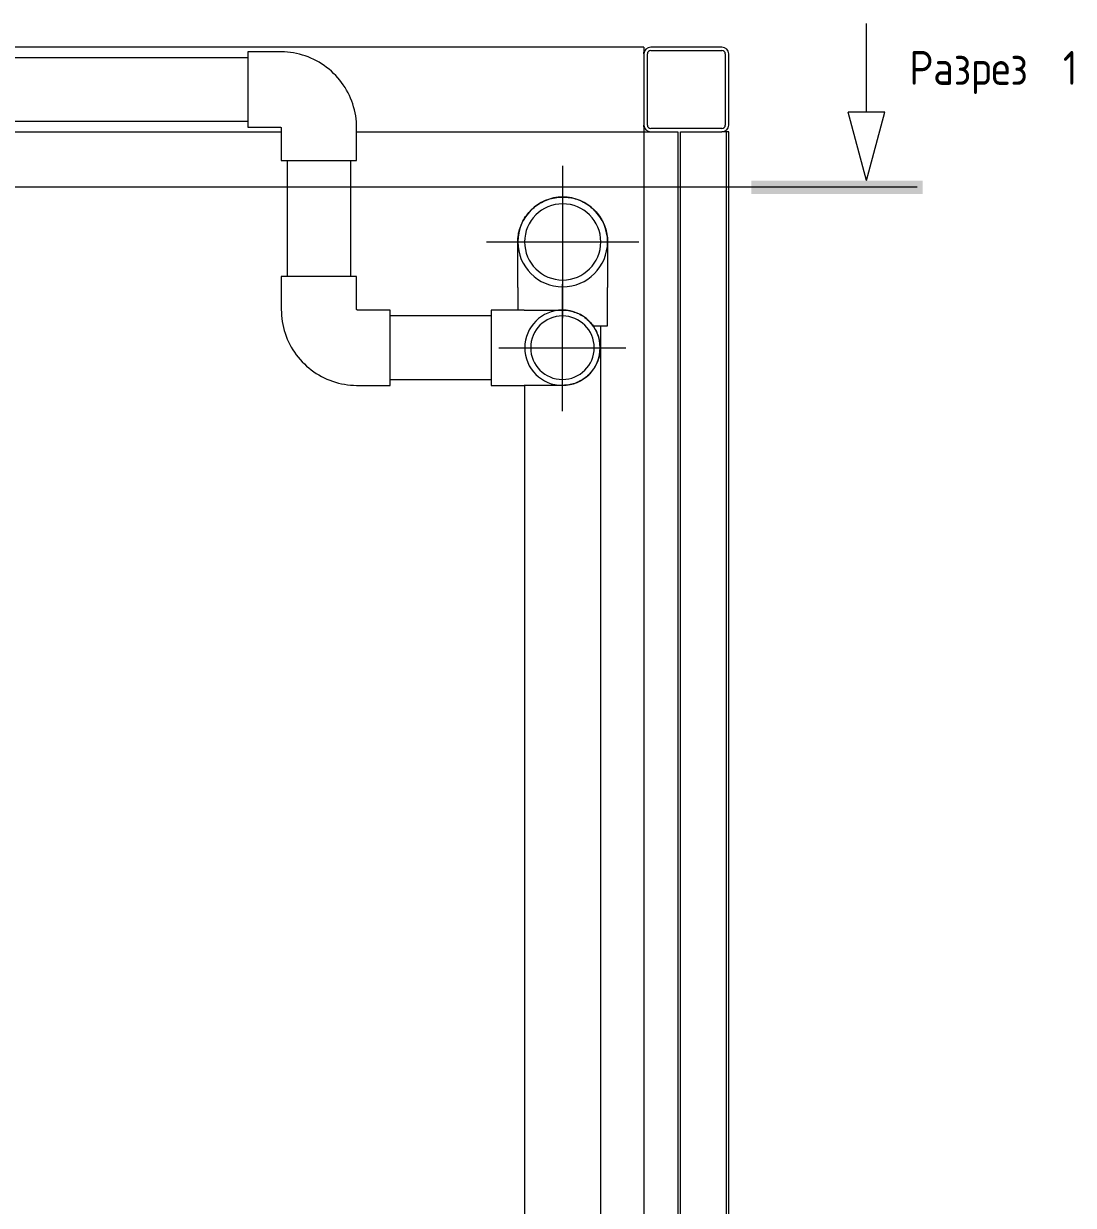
# Model space of a CAD drawing. Header units: millimetres. Extents: x -4001 to 3774, y -595 to 3523.
# Drawn here: x 2534 to 3774, y 1582 to 2978 of the extents above; entities that cross this region are included whole.
import ezdxf

# ---------------------------------------------------------------- set-up
doc = ezdxf.new("R2010")
doc.units = ezdxf.units.MM
for name, color, linetype, lineweight in [('A-_ANOTSYBL_E', 7, 'Continuous', 9), ('A_--------_E-', 8, 'Continuous', 9), ('M-_WATR----_E', 5, 'Continuous', 9), ('S-_STRL----_A', 7, 'Continuous', 9)]:
    doc.layers.add(name, color=color, linetype=linetype, lineweight=lineweight)
doc.styles.add('GOST Common_1', font='GOST_Common.ttf', dxfattribs={"width": 0.9, "height": 40})

# ---------------------------------------------------------------- blocks, each defined once
blk = doc.blocks.new('PNS-0100 MAIN FRAME - ASY PNS-0100 MAIN FRAME_iam-651195-Разрез 3')
at = {"layer": 'A_--------_E-'}
for p, q in [((3266.8, 2950), (1441.1, 2950)), ((3266.8, 2950), (3266.8, 2944)), ((3266.8, 2942), (3266.8, 2944)), ((1470.3, 2850), (2838.5, 2850)), ((2927.5, 2850), (3266.8, 2850)), ((3266.8, 2856), (3266.8, 2858)), ((3266.8, 2856), (3266.8, 2850)), ((3266.8, 2850), (3266.8, 100)), ((3266.8, 2850), (3274.8, 2850)), ((3360.8, 2850), (3358.8, 2850)), ((3363.8, 2850), (3360.8, 2850))]:
    blk.add_line(p, q, dxfattribs=at)
at = {"layer": 'S-_STRL----_A'}
for p, q in [((3358.8, 2950), (3274.8, 2950)), ((3274.8, 2946), (3358.8, 2946)), ((3266.8, 2942), (3266.8, 2858)), ((3270.8, 2858), (3270.8, 2942)), ((3362.8, 2942), (3362.8, 2858)), ((3366.8, 2858), (3366.8, 2942)), ((3358.8, 2854), (3274.8, 2854)), ((3274.8, 2850), (3306.8, 2850)), ((3306.8, 2850), (3306.8, 100)), ((3309.8, 100), (3309.8, 2850)), ((3309.8, 2850), (3358.8, 2850)), ((3363.8, 2850), (3363.8, 100)), ((3366.8, 2850), (3363.8, 2850)), ((3366.8, 100), (3366.8, 2850))]:
    blk.add_line(p, q, dxfattribs=at)
for centre, radius, start, end in [((3274.8, 2942), 8, 90, 180), ((3274.8, 2942), 4, 90, 180), ((3358.8, 2942), 8, 360, 90), ((3358.8, 2942), 4, 0, 90), ((3274.8, 2858), 8, 180, 270), ((3274.8, 2858), 4, 180, 270), ((3358.8, 2858), 8, 270, 0), ((3358.8, 2858), 4, 270, 0)]:
    blk.add_arc(centre, radius, start, end, dxfattribs=at)
blk = doc.blocks.new('PNS-0100 MAIN FRAME - Standard-550811-Разрез 3')
blk.add_blockref('PNS-0100 MAIN FRAME - ASY PNS-0100 MAIN FRAME_iam-651195-Разрез 3', (0, 0))
blk = doc.blocks.new('COMER_EL50_U-PVC отвод 90 - DN16-DN315 _Grey_-562209-Разрез 3')
at = {"layer": 'M-_WATR----_E', "color": 180, "lineweight": 20}
for p, q in [((2837.7, 2944.5), (2799, 2944.5)), ((2799, 2944.5), (2799, 2855.5)), ((2799, 2855.5), (2837.7, 2855.5)), ((2838.5, 2854.7), (2838.5, 2816)), ((2927.5, 2816), (2927.5, 2854.7)), ((2838.5, 2816), (2927.5, 2816))]:
    blk.add_line(p, q, dxfattribs=at)
at = {"layer": 'M-_WATR----_E', "color": 180, "lineweight": 20, "flags": 128}
for points in [[(2927.5, 2854.7), (2927.5, 2858.3), (2927.2, 2861.9), (2926.9, 2865.5), (2926.4, 2869), (2925.7, 2872.5), (2925, 2876), (2924, 2879.5), (2923, 2882.9), (2921.8, 2886.3), (2920.4, 2889.7), (2919, 2892.9), (2917.4, 2896.2), (2915.7, 2899.3), (2913.8, 2902.4), (2911.8, 2905.4), (2909.8, 2908.3), (2907.6, 2911.2), (2905.2, 2913.9), (2902.8, 2916.6), (2900.3, 2919.1), (2897.7, 2921.6), (2894.9, 2923.9), (2892.1, 2926.1), (2889.2, 2928.3), (2886.2, 2930.3), (2883.2, 2932.1), (2880.1, 2933.9), (2876.8, 2935.5), (2873.6, 2937), (2870.3, 2938.4), (2866.9, 2939.6), (2863.5, 2940.7), (2860, 2941.7), (2856.5, 2942.5), (2853, 2943.2), (2849.4, 2943.7), (2845.9, 2944.1), (2842.3, 2944.4), (2838.7, 2944.5), (2837.7, 2944.5)], [(2837.7, 2855.5), (2837.8, 2855.5), (2837.8, 2855.5), (2837.8, 2855.5), (2837.9, 2855.5), (2837.9, 2855.5), (2837.9, 2855.5), (2837.9, 2855.5), (2838, 2855.5), (2838, 2855.4), (2838, 2855.4), (2838.1, 2855.4), (2838.1, 2855.4), (2838.1, 2855.4), (2838.1, 2855.4), (2838.2, 2855.4), (2838.2, 2855.3), (2838.2, 2855.3), (2838.3, 2855.3), (2838.3, 2855.3), (2838.3, 2855.3), (2838.3, 2855.2), (2838.3, 2855.2), (2838.4, 2855.2), (2838.4, 2855.2), (2838.4, 2855.1), (2838.4, 2855.1), (2838.4, 2855.1), (2838.4, 2855), (2838.5, 2855), (2838.5, 2855), (2838.5, 2855), (2838.5, 2854.9), (2838.5, 2854.9), (2838.5, 2854.9), (2838.5, 2854.8), (2838.5, 2854.8), (2838.5, 2854.8), (2838.5, 2854.7), (2838.5, 2854.7), (2838.5, 2854.7)]]:
    blk.add_lwpolyline(points, dxfattribs=at)
blk = doc.blocks.new('COMER_EL50_U-PVC отвод 90 - DN16-DN315 _Grey_-V52-Разрез 3')
at = {"layer": 'M-_WATR----_E', "color": 140, "lineweight": 20}
for p, q in [((3117.8, 2666.2), (3117.8, 2639.5)), ((3223.8, 2621), (3223.8, 2666.2)), ((3206.4, 2621), (3223.8, 2621))]:
    blk.add_line(p, q, dxfattribs=at)
at = {"layer": 'M-_WATR----_E', "color": 140, "lineweight": 20, "flags": 128}
for points in [[(3117.8, 2720), (3117.8, 2722.1), (3118, 2724.2), (3118.2, 2726.3), (3118.5, 2728.4), (3118.8, 2730.5), (3119.3, 2732.6), (3119.8, 2734.6), (3120.5, 2736.7), (3121.2, 2738.7), (3122, 2740.6), (3122.8, 2742.6), (3123.8, 2744.5), (3124.8, 2746.3), (3125.9, 2748.2), (3127, 2749.9), (3128.3, 2751.7), (3129.6, 2753.3), (3130.9, 2754.9), (3132.4, 2756.5), (3133.9, 2758), (3135.4, 2759.5), (3137, 2760.8), (3138.7, 2762.2), (3140.4, 2763.4), (3142.1, 2764.6), (3144, 2765.7), (3145.8, 2766.7), (3147.7, 2767.7), (3149.6, 2768.6), (3151.6, 2769.4), (3153.6, 2770.1), (3155.6, 2770.8), (3157.6, 2771.3), (3159.7, 2771.8), (3161.8, 2772.2), (3163.9, 2772.5), (3166, 2772.8), (3168.1, 2772.9), (3170.2, 2773), (3170.8, 2773)], [(3170.8, 2773), (3172.9, 2773), (3175, 2772.8), (3177.1, 2772.6), (3179.2, 2772.3), (3181.3, 2771.9), (3183.4, 2771.5), (3185.4, 2770.9), (3187.5, 2770.3), (3189.5, 2769.6), (3191.4, 2768.8), (3193.4, 2768), (3195.3, 2767), (3197.1, 2766), (3198.9, 2764.9), (3200.7, 2763.7), (3202.4, 2762.5), (3204.1, 2761.2), (3205.7, 2759.8), (3207.3, 2758.4), (3208.8, 2756.9), (3210.2, 2755.4), (3211.6, 2753.8), (3213, 2752.1), (3214.2, 2750.4), (3215.4, 2748.6), (3216.5, 2746.8), (3217.5, 2745), (3218.5, 2743.1), (3219.4, 2741.2), (3220.2, 2739.2), (3220.9, 2737.2), (3221.6, 2735.2), (3222.1, 2733.2), (3222.6, 2731.1), (3223, 2729), (3223.3, 2726.9), (3223.6, 2724.8), (3223.7, 2722.7), (3223.8, 2720.6), (3223.8, 2720)], [(3117.8, 2666.2), (3117.8, 2668.4), (3117.8, 2670.5), (3117.8, 2672.6), (3117.8, 2674.8), (3117.8, 2676.9), (3117.8, 2679), (3117.8, 2681.1), (3117.8, 2683.1), (3117.8, 2685.2), (3117.8, 2687.2), (3117.8, 2689.1), (3117.8, 2691), (3117.8, 2692.9), (3117.8, 2694.8), (3117.8, 2696.6), (3117.8, 2698.3), (3117.8, 2700), (3117.8, 2701.7), (3117.8, 2703.3), (3117.8, 2704.8), (3117.8, 2706.3), (3117.8, 2707.7), (3117.8, 2709), (3117.8, 2710.3), (3117.8, 2711.5), (3117.8, 2712.6), (3117.8, 2713.6), (3117.8, 2714.6), (3117.8, 2715.5), (3117.8, 2716.3), (3117.8, 2717.1), (3117.8, 2717.7), (3117.8, 2718.3), (3117.8, 2718.8), (3117.8, 2719.2), (3117.8, 2719.5), (3117.8, 2719.8), (3117.8, 2719.9), (3117.8, 2720), (3117.8, 2720)], [(3223.8, 2720), (3223.8, 2720), (3223.8, 2719.8), (3223.8, 2719.6), (3223.8, 2719.3), (3223.8, 2718.9), (3223.8, 2718.5), (3223.8, 2717.9), (3223.8, 2717.3), (3223.8, 2716.6), (3223.8, 2715.8), (3223.8, 2714.9), (3223.8, 2713.9), (3223.8, 2712.9), (3223.8, 2711.8), (3223.8, 2710.6), (3223.8, 2709.4), (3223.8, 2708), (3223.8, 2706.6), (3223.8, 2705.2), (3223.8, 2703.7), (3223.8, 2702.1), (3223.8, 2700.5), (3223.8, 2698.8), (3223.8, 2697.1), (3223.8, 2695.3), (3223.8, 2693.4), (3223.8, 2691.6), (3223.8, 2689.6), (3223.8, 2687.7), (3223.8, 2685.7), (3223.8, 2683.7), (3223.8, 2681.6), (3223.8, 2679.6), (3223.8, 2677.5), (3223.8, 2675.3), (3223.8, 2673.2), (3223.8, 2671.1), (3223.8, 2668.9), (3223.8, 2666.8), (3223.8, 2666.2)]]:
    blk.add_lwpolyline(points, dxfattribs=at)
at = {"layer": 'M-_WATR----_E', "color": 140, "lineweight": 20}
for start, end in [(90, 270), (270, 90)]:
    blk.add_arc((3170.8, 2720), 53, start, end, dxfattribs=at)
blk = doc.blocks.new('COMER_EL50_U-PVC отвод 90 - DN16-DN315 _Grey_-V104-Разрез 3')
at = {"layer": 'M-_WATR----_E', "color": 180, "lineweight": 20}
for p, q in [((2838.5, 2679), (2838.5, 2640.3)), ((2927.5, 2679), (2838.5, 2679)), ((2927.5, 2640.3), (2927.5, 2679)), ((2967, 2639.5), (2928.3, 2639.5)), ((2967, 2550.5), (2967, 2639.5)), ((2928.3, 2550.5), (2967, 2550.5))]:
    blk.add_line(p, q, dxfattribs=at)
at = {"layer": 'M-_WATR----_E', "color": 180, "lineweight": 20, "flags": 128}
for points in [[(2838.5, 2640.3), (2838.6, 2636.7), (2838.8, 2633.1), (2839.2, 2629.5), (2839.7, 2626), (2840.3, 2622.5), (2841.1, 2619), (2842, 2615.5), (2843.1, 2612.1), (2844.3, 2608.7), (2845.6, 2605.3), (2847.1, 2602.1), (2848.7, 2598.8), (2850.4, 2595.7), (2852.2, 2592.6), (2854.2, 2589.6), (2856.3, 2586.7), (2858.5, 2583.8), (2860.8, 2581.1), (2863.2, 2578.4), (2865.8, 2575.9), (2868.4, 2573.4), (2871.1, 2571.1), (2873.9, 2568.9), (2876.8, 2566.7), (2879.8, 2564.7), (2882.9, 2562.9), (2886, 2561.1), (2889.2, 2559.5), (2892.5, 2558), (2895.8, 2556.6), (2899.2, 2555.4), (2902.6, 2554.3), (2906, 2553.3), (2909.5, 2552.5), (2913.1, 2551.8), (2916.6, 2551.3), (2920.2, 2550.9), (2923.8, 2550.6), (2927.4, 2550.5), (2928.3, 2550.5)], [(2928.3, 2639.5), (2928.3, 2639.5), (2928.3, 2639.5), (2928.2, 2639.5), (2928.2, 2639.5), (2928.2, 2639.5), (2928.1, 2639.5), (2928.1, 2639.5), (2928.1, 2639.5), (2928, 2639.6), (2928, 2639.6), (2928, 2639.6), (2928, 2639.6), (2927.9, 2639.6), (2927.9, 2639.6), (2927.9, 2639.6), (2927.8, 2639.7), (2927.8, 2639.7), (2927.8, 2639.7), (2927.8, 2639.7), (2927.8, 2639.7), (2927.7, 2639.8), (2927.7, 2639.8), (2927.7, 2639.8), (2927.7, 2639.8), (2927.7, 2639.9), (2927.6, 2639.9), (2927.6, 2639.9), (2927.6, 2640), (2927.6, 2640), (2927.6, 2640), (2927.6, 2640), (2927.6, 2640.1), (2927.5, 2640.1), (2927.5, 2640.1), (2927.5, 2640.2), (2927.5, 2640.2), (2927.5, 2640.2), (2927.5, 2640.3), (2927.5, 2640.3), (2927.5, 2640.3)]]:
    blk.add_lwpolyline(points, dxfattribs=at)
blk = doc.blocks.new('COMER_EL50_U-PVC отвод 90 - DN16-DN315 _Grey_-V105-Разрез 3')
at = {"layer": 'M-_WATR----_E', "color": 180, "lineweight": 20}
for p, q in [((3125.2, 2639.5), (3086.5, 2639.5)), ((3086.5, 2639.5), (3086.5, 2595)), ((3086.5, 2595), (3086.5, 2550.5)), ((3086.5, 2550.5), (3125.2, 2550.5))]:
    blk.add_line(p, q, dxfattribs=at)
at = {"layer": 'M-_WATR----_E', "color": 180, "lineweight": 20, "flags": 128}
for points in [[(3125.2, 2639.5), (3127, 2639.5), (3128.8, 2639.5), (3130.6, 2639.5), (3132.4, 2639.5), (3134.2, 2639.5), (3136, 2639.5), (3137.7, 2639.5), (3139.5, 2639.5), (3141.2, 2639.5), (3142.9, 2639.5), (3144.5, 2639.5), (3146.1, 2639.5), (3147.7, 2639.5), (3149.3, 2639.5), (3150.8, 2639.5), (3152.3, 2639.5), (3153.7, 2639.5), (3155.1, 2639.5), (3156.4, 2639.5), (3157.7, 2639.5), (3159, 2639.5), (3160.1, 2639.5), (3161.3, 2639.5), (3162.3, 2639.5), (3163.3, 2639.5), (3164.3, 2639.5), (3165.2, 2639.5), (3166, 2639.5), (3166.8, 2639.5), (3167.4, 2639.5), (3168.1, 2639.5), (3168.6, 2639.5), (3169.1, 2639.5), (3169.5, 2639.5), (3169.9, 2639.5), (3170.1, 2639.5), (3170.3, 2639.5), (3170.5, 2639.5), (3170.5, 2639.5), (3170.5, 2639.5)], [(3170.5, 2639.5), (3172.3, 2639.5), (3174.1, 2639.4), (3175.9, 2639.2), (3177.6, 2638.9), (3179.4, 2638.6), (3181.1, 2638.2), (3182.8, 2637.8), (3184.5, 2637.2), (3186.2, 2636.6), (3187.9, 2636), (3189.5, 2635.3), (3191.1, 2634.5), (3192.6, 2633.6), (3194.2, 2632.7), (3195.7, 2631.7), (3197.1, 2630.7), (3198.5, 2629.6), (3199.9, 2628.5), (3201.2, 2627.3), (3202.4, 2626), (3203.7, 2624.7), (3204.8, 2623.4), (3205.9, 2622), (3207, 2620.5), (3208, 2619), (3208.9, 2617.5), (3209.8, 2616), (3210.6, 2614.4), (3211.3, 2612.8), (3212, 2611.1), (3212.6, 2609.5), (3213.2, 2607.8), (3213.6, 2606), (3214, 2604.3), (3214.4, 2602.6), (3214.6, 2600.8), (3214.8, 2599), (3215, 2597.3), (3215, 2595.5), (3215, 2595)], [(3215, 2595), (3215, 2593.2), (3214.9, 2591.4), (3214.7, 2589.7), (3214.5, 2587.9), (3214.1, 2586.2), (3213.7, 2584.4), (3213.3, 2582.7), (3212.8, 2581), (3212.2, 2579.3), (3211.5, 2577.7), (3210.8, 2576), (3210, 2574.5), (3209.1, 2572.9), (3208.2, 2571.4), (3207.3, 2569.9), (3206.2, 2568.4), (3205.1, 2567), (3204, 2565.7), (3202.8, 2564.3), (3201.5, 2563.1), (3200.2, 2561.9), (3198.9, 2560.7), (3197.5, 2559.6), (3196, 2558.5), (3194.6, 2557.6), (3193.1, 2556.6), (3191.5, 2555.8), (3189.9, 2554.9), (3188.3, 2554.2), (3186.6, 2553.5), (3185, 2552.9), (3183.3, 2552.4), (3181.6, 2551.9), (3179.8, 2551.5), (3178.1, 2551.1), (3176.3, 2550.9), (3174.6, 2550.7), (3172.8, 2550.6), (3171, 2550.5), (3170.5, 2550.5)], [(3170.5, 2550.5), (3170.5, 2550.5), (3170.4, 2550.5), (3170.2, 2550.5), (3169.9, 2550.5), (3169.6, 2550.5), (3169.2, 2550.5), (3168.8, 2550.5), (3168.2, 2550.5), (3167.6, 2550.5), (3166.9, 2550.5), (3166.2, 2550.5), (3165.4, 2550.5), (3164.5, 2550.5), (3163.6, 2550.5), (3162.6, 2550.5), (3161.6, 2550.5), (3160.4, 2550.5), (3159.3, 2550.5), (3158.1, 2550.5), (3156.8, 2550.5), (3155.5, 2550.5), (3154.1, 2550.5), (3152.7, 2550.5), (3151.2, 2550.5), (3149.7, 2550.5), (3148.2, 2550.5), (3146.6, 2550.5), (3145, 2550.5), (3143.3, 2550.5), (3141.6, 2550.5), (3139.9, 2550.5), (3138.2, 2550.5), (3136.5, 2550.5), (3134.7, 2550.5), (3132.9, 2550.5), (3131.1, 2550.5), (3129.3, 2550.5), (3127.5, 2550.5), (3125.7, 2550.5), (3125.2, 2550.5)]]:
    blk.add_lwpolyline(points, dxfattribs=at)
at = {"layer": 'M-_WATR----_E', "color": 180, "lineweight": 20}
for start, end in [(360, 180), (180, 360)]:
    blk.add_arc((3170.5, 2595), 44.5, start, end, dxfattribs=at)
blk = doc.blocks.new('Разрез - Имя вида спереди-163744-Разрез 3')
at = {"layer": 'A-_ANOTSYBL_E'}
blk.add_hatch(color=256, dxfattribs=at).paths.add_polyline_path([(3393.4, 2776.5), (3393.4, 2792.4), (3596, 2792.4), (3596, 2776.5)])
for p, q in [((3529.4, 2873.4), (3529.4, 2977.8)), ((3529.4, 2792.4), (3507.7, 2873.4)), ((3551.1, 2873.4), (3507.7, 2873.4)), ((3529.4, 2792.4), (3551.1, 2873.4))]:
    blk.add_line(p, q, dxfattribs=at)

msp = doc.modelspace()

# ---------------------------------------------------------------- linework, layer by layer
at = {"layer": 'A-_ANOTSYBL_E'}
msp.add_line((3589.4, 2784.5), (-3842.4, 2784.5), dxfattribs=at)
at = {"layer": 'M-_WATR----_E', "color": 180, "lineweight": 20}
for p, q in [((2799, 2937.5), (1447.1, 2937.5)), ((154.4, 2862.5), (2799, 2862.5)), ((2845.5, 2816), (2845.5, 2679)), ((2920.5, 2679), (2920.5, 2816)), ((3170.5, 2520), (3170.5, 2670)), ((3086.5, 2632.5), (2967, 2632.5)), ((3095.5, 2595), (3245.5, 2595)), ((2967, 2557.5), (3086.5, 2557.5))]:
    msp.add_line(p, q, dxfattribs=at)
at = {"layer": 'M-_WATR----_E', "color": 140, "lineweight": 20}
for p, q in [((3170.8, 2630), (3170.8, 2810)), ((3080.8, 2720), (3260.8, 2720)), ((3215.8, 1247), (3215.8, 2621)), ((3125.8, 2550.5), (3125.8, 1247))]:
    msp.add_line(p, q, dxfattribs=at)
for start, end in [(0, 180), (180, 360)]:
    msp.add_arc((3170.8, 2720), 45, start, end, dxfattribs=at)
at = {"layer": 'M-_WATR----_E', "color": 180, "lineweight": 20}
for start, end in [(0, 180), (180, 0)]:
    msp.add_arc((3170.5, 2595), 37.5, start, end, dxfattribs=at)

# ---------------------------------------------------------------- block references
at = {"layer": 'A-_ANOTSYBL_E'}
msp.add_blockref('Разрез - Имя вида спереди-163744-Разрез 3', (0, 0), dxfattribs=at)
at = {"layer": 'A_--------_E-'}
msp.add_blockref('PNS-0100 MAIN FRAME - Standard-550811-Разрез 3', (0, 0), dxfattribs=at)
at = {"layer": 'M-_WATR----_E', "color": 180, "lineweight": 20}
for name in ['COMER_EL50_U-PVC отвод 90 - DN16-DN315 _Grey_-562209-Разрез 3', 'COMER_EL50_U-PVC отвод 90 - DN16-DN315 _Grey_-V104-Разрез 3', 'COMER_EL50_U-PVC отвод 90 - DN16-DN315 _Grey_-V105-Разрез 3']:
    msp.add_blockref(name, (0, 0), dxfattribs=at)
at = {"layer": 'M-_WATR----_E', "color": 140, "lineweight": 20}
msp.add_blockref('COMER_EL50_U-PVC отвод 90 - DN16-DN315 _Grey_-V52-Разрез 3', (0, 0), dxfattribs=at)

# ---------------------------------------------------------------- texts
at = {"layer": 'A-_ANOTSYBL_E', "char_height": 40, "attachment_point": 1, "style": 'GOST Common_1'}
for s, insert, width in [('Разрез', (3580.1, 2945.5), 193.367), (' 1', (3739.6, 2945.5), 37.519)]:
    msp.add_mtext(s, dxfattribs=dict(at, insert=insert, width=width))

doc.saveas('drawing.dxf')
